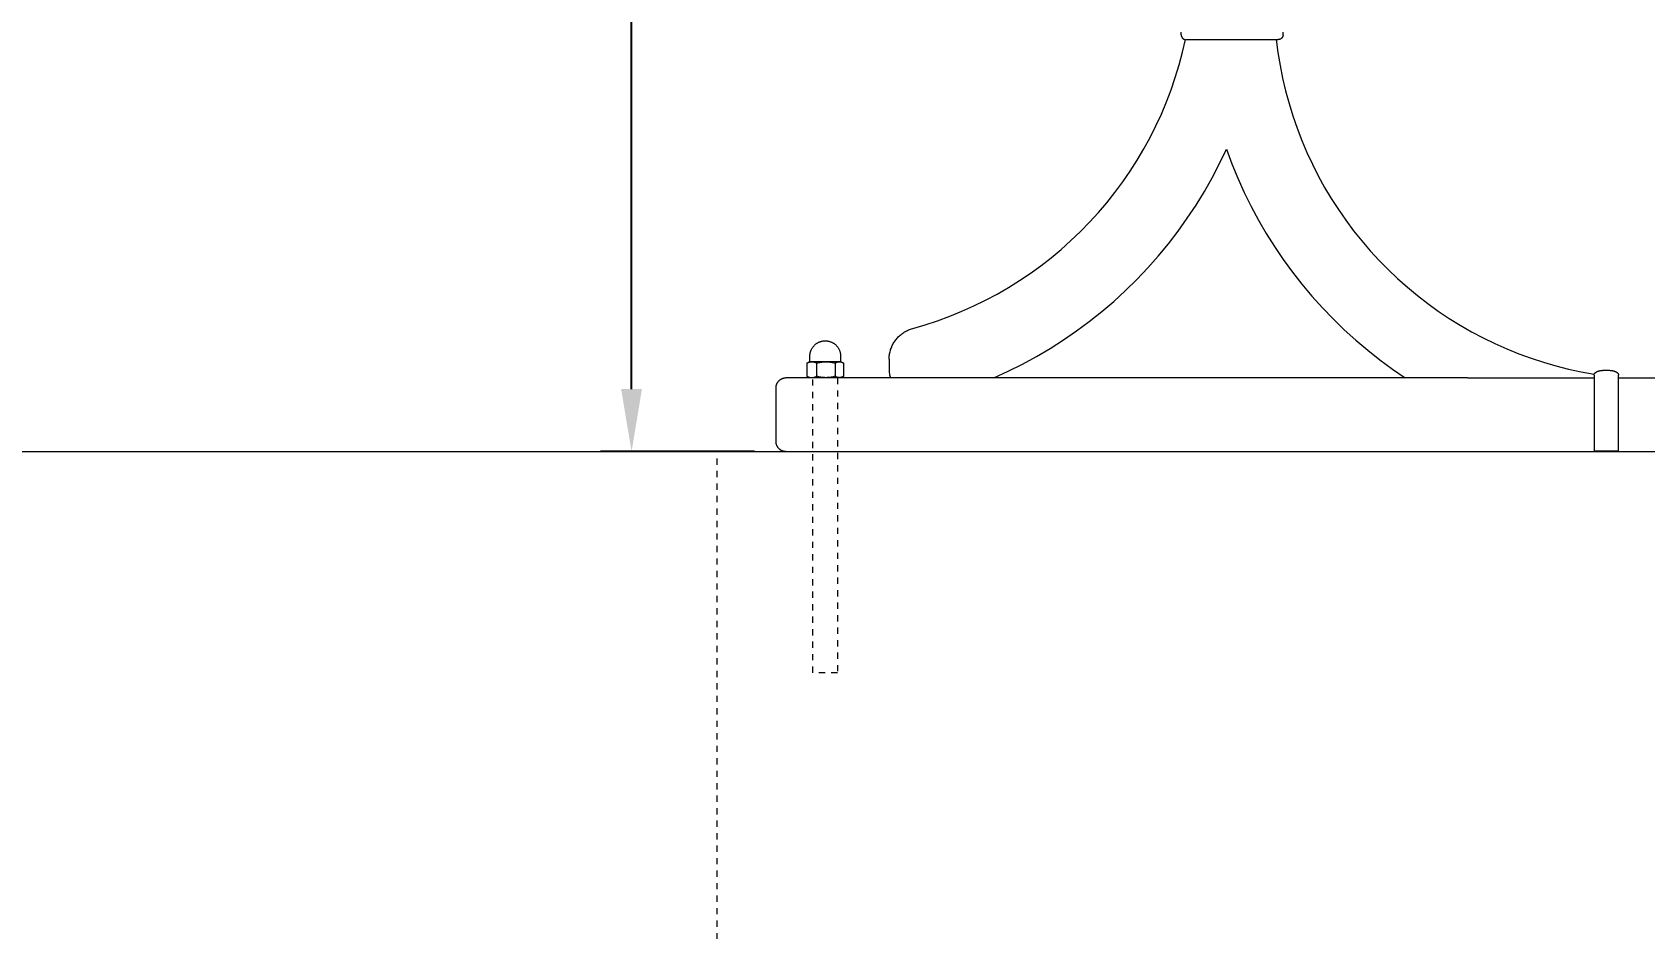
# Model space of a CAD drawing. Header units: inches. Extents: x -9 to 187, y -3 to 135.
# Drawn here: x 137.64 to 163.47, y 90.96 to 105.32 of the extents above; entities that cross this region are included whole.
import ezdxf

# ---------------------------------------------------------------- set-up
doc = ezdxf.new("R2010")
doc.units = ezdxf.units.IN
doc.linetypes.add('HIDDEN', pattern=[1.905, 1.27, -0.635])
for name, color, linetype, lineweight in [('ZANO_R', 7, 'Continuous', 0), ('ZANO_R_przerywana', 250, 'HIDDEN', 0), ('ZANO_W', 1, 'Continuous', 0)]:
    doc.layers.add(name, color=color, linetype=linetype, lineweight=lineweight)
doc.styles.get("Standard").update_dxf_attribs({"font": 'arial.ttf'})
doc.dimstyles.new('amerykanie', dxfattribs={"dimtxt": 50, "dimasz": 50, "dimexe": 0.5, "dimexo": 0.5, "dimgap": 1, "dimtad": 1, "dimdec": 0, "dimzin": 0, "dimlunit": 5, "dimtxsty": 'Standard', "dimcen": 0.09, "dimclrd": 1, "dimclre": 1, "dimclrt": 1, "dimazin": 0, "dimtfac": 1, "dimtdec": 0, "dimtmove": 0, "dimatfit": 3, "dimfxl": 1, "dimtzin": 0, "dimarcsym": 1})

# ---------------------------------------------------------------- blocks, each defined once
blk = doc.blocks.new('*D358')
at = {"layer": 'ZANO_W', "color": 1, "lineweight": -2}
for p, q in [((150.289, 130.499), (146.737, 130.499)), ((147.237, 99.606), (147.237, 129.499)), ((149.206, 98.606), (146.737, 98.606))]:
    blk.add_line(p, q, dxfattribs=at)
at = {"layer": 'ZANO_W', "color": 1}
for points in [[(147.403, 129.499), (147.07, 129.499), (147.237, 130.499)], [(147.07, 99.606), (147.403, 99.606), (147.237, 98.606)]]:
    blk.add_solid(points, dxfattribs=at)
at = {"layer": 'ZANO_W', "color": 1, "insert": (145.896, 114.552), "char_height": 1.625, "attachment_point": 5, "rotation": 90}
blk.add_mtext('31 7/8', dxfattribs=at)

msp = doc.modelspace()

# ---------------------------------------------------------------- linework, layer by layer
at = {"layer": 'ZANO_R'}
for p, q in [((156.03989, 105.28231), (156.03989, 105.32168)), ((156.03989, 105.28231), (156.03994, 105.2796)), ((156.03994, 105.2796), (156.04008, 105.27688)), ((156.04008, 105.27688), (156.04031, 105.27418)), ((156.04031, 105.27418), (156.04064, 105.27148)), ((156.04064, 105.27148), (156.04106, 105.2688)), ((156.04106, 105.2688), (156.04157, 105.26613)), ((156.04157, 105.26613), (156.04218, 105.26348)), ((156.04218, 105.26348), (156.04287, 105.26085)), ((156.04287, 105.26085), (156.04366, 105.25825)), ((156.04366, 105.25825), (156.04453, 105.25568)), ((156.04453, 105.25568), (156.04549, 105.25314)), ((156.04549, 105.25314), (156.04654, 105.25063)), ((156.04654, 105.25063), (156.04768, 105.24817)), ((156.04768, 105.24817), (156.0489, 105.24574)), ((156.0489, 105.24574), (156.0502, 105.24336)), ((156.0502, 105.24336), (156.05159, 105.24102)), ((156.05159, 105.24102), (156.05305, 105.23873)), ((156.05305, 105.23873), (156.0546, 105.23649)), ((156.0546, 105.23649), (156.05621, 105.23431)), ((156.05621, 105.23431), (156.05791, 105.23219)), ((156.05791, 105.23219), (156.05967, 105.23012)), ((156.05967, 105.23012), (156.06151, 105.22812)), ((156.06151, 105.22812), (156.06341, 105.22618)), ((156.06201, 105.00041), (156.10908, 105.20416)), ((156.06341, 105.22618), (156.06538, 105.22431)), ((156.06538, 105.22431), (156.06741, 105.22251)), ((156.06741, 105.22251), (156.06951, 105.22078)), ((156.06951, 105.22078), (156.07166, 105.21912)), ((156.07166, 105.21912), (156.07387, 105.21754)), ((156.07387, 105.21754), (156.07613, 105.21603)), ((156.07613, 105.21603), (156.07844, 105.2146)), ((156.07844, 105.2146), (156.0808, 105.21326)), ((156.0808, 105.21326), (156.08321, 105.21199)), ((156.08321, 105.21199), (156.08565, 105.21081)), ((156.08565, 105.21081), (156.08814, 105.20972)), ((156.08814, 105.20972), (156.09066, 105.20871)), ((156.09066, 105.20871), (156.09322, 105.20779)), ((156.09322, 105.20779), (156.0958, 105.20696)), ((156.0958, 105.20696), (156.09842, 105.20621)), ((156.09842, 105.20621), (156.10105, 105.20556)), ((156.10105, 105.20556), (156.10371, 105.205)), ((156.10371, 105.205), (156.10639, 105.20453)), ((156.10639, 105.20453), (156.10908, 105.20416)), ((156.11863, 105.20358), (157.59409, 105.20358)), ((157.565, 105.20358), (157.59172, 104.99644)), ((157.59678, 105.20362), (157.59409, 105.20358)), ((157.59946, 105.20376), (157.59678, 105.20362)), ((157.60214, 105.20399), (157.59946, 105.20376)), ((157.60481, 105.20431), (157.60214, 105.20399)), ((157.60747, 105.20472), (157.60481, 105.20431)), ((157.61011, 105.20522), (157.60747, 105.20472)), ((157.61273, 105.20582), (157.61011, 105.20522)), ((157.61533, 105.2065), (157.61273, 105.20582)), ((157.61791, 105.20727), (157.61533, 105.2065)), ((157.62046, 105.20812), (157.61791, 105.20727)), ((157.62297, 105.20907), (157.62046, 105.20812)), ((157.62546, 105.2101), (157.62297, 105.20907)), ((157.6279, 105.21121), (157.62546, 105.2101)), ((157.63031, 105.2124), (157.6279, 105.21121)), ((157.63268, 105.21368), (157.63031, 105.2124)), ((157.635, 105.21504), (157.63268, 105.21368)), ((157.63727, 105.21648), (157.635, 105.21504)), ((157.63949, 105.21799), (157.63727, 105.21648)), ((157.64166, 105.21958), (157.63949, 105.21799)), ((157.64378, 105.22124), (157.64166, 105.21958)), ((157.64583, 105.22297), (157.64378, 105.22124)), ((157.64783, 105.22477), (157.64583, 105.22297)), ((157.64976, 105.22664), (157.64783, 105.22477)), ((157.65163, 105.22857), (157.64976, 105.22664)), ((157.65343, 105.23057), (157.65163, 105.22857)), ((157.65516, 105.23262), (157.65343, 105.23057)), ((157.65683, 105.23474), (157.65516, 105.23262)), ((157.65841, 105.23691), (157.65683, 105.23474)), ((157.65993, 105.23913), (157.65841, 105.23691)), ((157.66136, 105.2414), (157.65993, 105.23913)), ((157.66272, 105.24372), (157.66136, 105.2414)), ((157.664, 105.24609), (157.66272, 105.24372)), ((157.66519, 105.2485), (157.664, 105.24609)), ((157.66631, 105.25094), (157.66519, 105.2485)), ((157.66733, 105.25343), (157.66631, 105.25094)), ((157.66828, 105.25595), (157.66733, 105.25343)), ((157.66914, 105.25849), (157.66828, 105.25595)), ((157.6699, 105.26107), (157.66914, 105.25849)), ((157.67059, 105.26367), (157.6699, 105.26107)), ((157.67118, 105.26629), (157.67059, 105.26367)), ((157.67168, 105.26893), (157.67118, 105.26629)), ((157.67209, 105.27159), (157.67168, 105.26893)), ((157.67241, 105.27426), (157.67209, 105.27159)), ((157.67264, 105.27694), (157.67241, 105.27426)), ((157.67278, 105.27962), (157.67264, 105.27694)), ((157.67282, 105.32168), (157.67278, 105.32437)), ((157.67282, 105.28231), (157.67278, 105.27962)), ((157.67282, 105.28231), (157.67282, 105.32168)), ((156.008, 104.79839), (156.06201, 105.00041)), ((157.59172, 104.99644), (157.62549, 104.79034)), ((155.94712, 104.59833), (156.008, 104.79839)), ((157.62549, 104.79034), (157.66628, 104.58551)), ((155.80503, 104.20504), (155.87944, 104.40047)), ((155.87944, 104.40047), (155.94712, 104.59833)), ((157.66628, 104.58551), (157.71404, 104.38219)), ((157.71404, 104.38219), (157.76871, 104.18062)), ((155.724, 104.01226), (155.80503, 104.20504)), ((157.76871, 104.18062), (157.83022, 103.98103)), ((155.63642, 103.82237), (155.724, 104.01226)), ((157.83022, 103.98103), (157.89851, 103.78366)), ((155.44206, 103.45211), (155.5424, 103.63558)), ((155.5424, 103.63558), (155.63642, 103.82237)), ((157.89851, 103.78366), (157.9735, 103.58873)), ((157.9735, 103.58873), (158.0551, 103.39648)), ((155.3355, 103.27218), (155.44206, 103.45211)), ((156.65498, 103.2172), (156.76465, 103.44664)), ((156.76465, 103.44664), (156.85172, 103.2134)), ((158.0551, 103.39648), (158.14321, 103.20712)), ((155.10426, 102.92376), (155.22286, 103.09599)), ((155.22286, 103.09599), (155.3355, 103.27218)), ((156.53738, 102.99172), (156.65498, 103.2172)), ((156.85172, 103.2134), (156.94671, 102.98327)), ((158.14321, 103.20712), (158.23773, 103.02088)), ((154.97985, 102.75568), (155.10426, 102.92376)), ((156.41201, 102.77047), (156.53738, 102.99172)), ((156.94671, 102.98327), (157.04948, 102.7565)), ((158.23773, 103.02088), (158.33856, 102.83798)), ((158.33856, 102.83798), (158.44557, 102.65862)), ((154.71416, 102.43276), (154.84976, 102.59195)), ((154.84976, 102.59195), (154.97985, 102.75568)), ((156.13852, 102.34174), (156.279, 102.55372)), ((156.279, 102.55372), (156.41201, 102.77047)), ((157.04948, 102.7565), (157.15992, 102.53338)), ((158.44557, 102.65862), (158.55863, 102.48302)), ((154.57319, 102.2783), (154.71416, 102.43276)), ((155.99074, 102.13478), (156.13852, 102.34174)), ((157.15992, 102.53338), (157.27792, 102.31415)), ((157.27792, 102.31415), (157.40331, 102.09907)), ((158.55863, 102.48302), (158.67763, 102.31138)), ((158.67763, 102.31138), (158.80241, 102.1439)), ((154.27585, 101.98427), (154.42703, 102.12875)), ((154.42703, 102.12875), (154.57319, 102.2783)), ((155.83585, 101.93309), (155.99074, 102.13478)), ((157.40331, 102.09907), (157.53598, 101.88839)), ((158.80241, 102.1439), (158.93284, 101.98078)), ((153.95911, 101.71124), (154.11981, 101.84505)), ((154.11981, 101.84505), (154.27585, 101.98427)), ((155.67402, 101.73692), (155.83585, 101.93309)), ((157.53598, 101.88839), (157.67574, 101.68237)), ((158.93284, 101.98078), (159.06875, 101.82221)), ((159.06875, 101.82221), (159.21, 101.66837)), ((153.62446, 101.46049), (153.79393, 101.583)), ((153.79393, 101.583), (153.95911, 101.71124)), ((155.33036, 101.36208), (155.50546, 101.54651)), ((155.50546, 101.54651), (155.67402, 101.73692)), ((157.67574, 101.68237), (157.82246, 101.48122)), ((159.21, 101.66837), (159.35642, 101.51943)), ((159.35642, 101.51943), (159.50784, 101.37558)), ((153.27347, 101.23317), (153.45091, 101.34383)), ((153.45091, 101.34383), (153.62446, 101.46049)), ((155.14895, 101.18387), (155.33036, 101.36208)), ((157.82246, 101.48122), (157.97594, 101.2852)), ((157.97594, 101.2852), (158.13602, 101.09452)), ((159.50784, 101.37558), (159.66408, 101.23699)), ((152.71994, 100.93845), (152.90777, 101.03036)), ((152.90777, 101.03036), (153.09235, 101.12864)), ((153.09235, 101.12864), (153.27347, 101.23317)), ((154.76807, 100.84693), (154.96144, 101.01208)), ((154.96144, 101.01208), (155.14895, 101.18387)), ((158.13602, 101.09452), (158.30252, 100.90942)), ((159.66408, 101.23699), (159.82495, 101.1038)), ((159.82495, 101.1038), (159.99028, 100.97619)), ((152.13914, 100.70194), (152.3354, 100.77414)), ((152.3354, 100.77414), (152.52907, 100.85301)), ((152.52907, 100.85301), (152.71994, 100.93845)), ((154.56905, 100.68861), (154.76807, 100.84693)), ((158.30252, 100.90942), (158.47522, 100.7301)), ((159.99028, 100.97619), (160.15987, 100.85429)), ((160.15987, 100.85429), (160.33352, 100.73825)), ((151.54008, 100.4713), (151.55356, 100.48255)), ((151.55356, 100.48255), (151.56741, 100.49334)), ((151.56741, 100.49334), (151.58163, 100.50365)), ((151.58163, 100.50365), (151.59619, 100.51346)), ((151.59619, 100.51346), (151.61107, 100.52277)), ((151.61107, 100.52277), (151.62627, 100.53156)), ((151.62627, 100.53156), (151.64176, 100.53982)), ((151.64176, 100.53982), (151.65753, 100.54755)), ((151.65753, 100.54755), (151.67355, 100.55473)), ((151.67355, 100.55473), (151.68981, 100.56136)), ((151.68981, 100.56136), (151.70628, 100.56743)), ((151.70628, 100.56743), (151.72296, 100.57293)), ((151.72296, 100.57293), (151.73981, 100.57785)), ((151.73981, 100.57785), (151.94054, 100.63648)), ((151.94054, 100.63648), (152.13914, 100.70194)), ((154.15509, 100.39325), (154.36464, 100.53733)), ((154.36464, 100.53733), (154.56905, 100.68861)), ((158.47522, 100.7301), (158.65395, 100.55677)), ((158.65395, 100.55677), (158.83847, 100.38964)), ((160.33352, 100.73825), (160.51103, 100.6282)), ((160.51103, 100.6282), (160.69219, 100.52428)), ((160.69219, 100.52428), (160.87679, 100.4266)), ((150.1077, 100.21655), (150.11064, 100.22442)), ((150.11064, 100.22442), (150.11386, 100.23218)), ((150.11386, 100.23218), (150.11734, 100.23983)), ((150.11734, 100.23983), (150.12108, 100.24735)), ((150.12108, 100.24735), (150.12507, 100.25475)), ((150.12507, 100.25475), (150.12931, 100.262)), ((150.12931, 100.262), (150.1338, 100.2691)), ((150.1338, 100.2691), (150.13852, 100.27605)), ((150.13852, 100.27605), (150.14349, 100.28283)), ((150.14349, 100.28283), (150.14868, 100.28943)), ((150.14868, 100.28943), (150.15409, 100.29586)), ((150.15409, 100.29586), (150.15972, 100.3021)), ((150.15972, 100.3021), (150.16556, 100.30814)), ((150.16556, 100.30814), (150.1716, 100.31398)), ((150.1716, 100.31398), (150.17783, 100.31961)), ((150.17783, 100.31961), (150.18426, 100.32502)), ((150.18426, 100.32502), (150.19087, 100.33021)), ((150.19087, 100.33021), (150.19765, 100.33517)), ((150.19765, 100.33517), (150.20459, 100.3399)), ((150.20459, 100.3399), (150.2117, 100.34438)), ((150.2117, 100.34438), (150.21895, 100.34863)), ((150.21895, 100.34863), (150.22634, 100.35262)), ((150.22634, 100.35262), (150.23386, 100.35636)), ((150.23386, 100.35636), (150.24151, 100.35983)), ((150.24151, 100.35983), (150.24927, 100.36305)), ((150.24927, 100.36305), (150.25714, 100.366)), ((150.25714, 100.366), (150.26511, 100.36868)), ((150.26511, 100.36868), (150.27316, 100.37108)), ((150.27316, 100.37108), (150.28128, 100.37321)), ((150.28128, 100.37321), (150.28948, 100.37506)), ((150.28948, 100.37506), (150.29773, 100.37663)), ((150.29773, 100.37663), (150.30603, 100.37791)), ((150.30603, 100.37791), (150.31438, 100.37891)), ((150.31438, 100.37891), (150.32275, 100.37963)), ((150.32275, 100.37963), (150.33114, 100.38006)), ((150.33114, 100.38006), (150.33954, 100.3802)), ((150.33954, 100.3802), (150.34794, 100.38006)), ((150.34794, 100.38006), (150.35633, 100.37963)), ((150.35633, 100.37963), (150.3647, 100.37891)), ((150.3647, 100.37891), (150.37304, 100.37791)), ((150.37304, 100.37791), (150.38134, 100.37663)), ((150.38134, 100.37663), (150.3896, 100.37506)), ((150.3896, 100.37506), (150.39779, 100.37321)), ((150.39779, 100.37321), (150.40592, 100.37108)), ((150.40592, 100.37108), (150.41397, 100.36868)), ((150.41397, 100.36868), (150.42193, 100.366)), ((150.42193, 100.366), (150.4298, 100.36305)), ((150.4298, 100.36305), (150.43756, 100.35983)), ((150.43756, 100.35983), (150.44521, 100.35636)), ((150.44521, 100.35636), (150.45274, 100.35262)), ((150.45274, 100.35262), (150.46013, 100.34863)), ((150.46013, 100.34863), (150.46738, 100.34438)), ((150.46738, 100.34438), (150.47448, 100.3399)), ((150.47448, 100.3399), (150.48143, 100.33517)), ((150.48143, 100.33517), (150.48821, 100.33021)), ((150.48821, 100.33021), (150.49482, 100.32502)), ((150.49482, 100.32502), (150.50124, 100.31961)), ((150.50124, 100.31961), (150.50748, 100.31398)), ((150.50748, 100.31398), (150.51352, 100.30814)), ((150.51352, 100.30814), (150.51936, 100.3021)), ((150.51936, 100.3021), (150.52499, 100.29586)), ((150.52499, 100.29586), (150.5304, 100.28943)), ((150.5304, 100.28943), (150.53559, 100.28283)), ((150.53559, 100.28283), (150.54055, 100.27605)), ((150.54055, 100.27605), (150.54528, 100.2691)), ((150.54528, 100.2691), (150.54977, 100.262)), ((150.54977, 100.262), (150.55401, 100.25475)), ((150.55401, 100.25475), (150.558, 100.24735)), ((150.558, 100.24735), (150.56174, 100.23983)), ((150.56174, 100.23983), (150.56522, 100.23218)), ((150.56522, 100.23218), (150.56843, 100.22442)), ((150.56843, 100.22442), (150.57138, 100.21655)), ((151.37779, 100.20595), (151.38226, 100.22293)), ((151.38226, 100.22293), (151.3873, 100.23974)), ((151.3873, 100.23974), (151.39292, 100.25637)), ((151.39292, 100.25637), (151.39911, 100.27281)), ((151.39911, 100.27281), (151.40586, 100.28901)), ((151.40586, 100.28901), (151.41316, 100.30498)), ((151.41316, 100.30498), (151.42101, 100.32069)), ((151.42101, 100.32069), (151.42939, 100.33612)), ((151.42939, 100.33612), (151.43829, 100.35125)), ((151.43829, 100.35125), (151.4477, 100.36607)), ((151.4477, 100.36607), (151.45762, 100.38056)), ((151.45762, 100.38056), (151.46803, 100.39469)), ((151.46803, 100.39469), (151.47892, 100.40847)), ((151.47892, 100.40847), (151.49028, 100.42186)), ((151.49028, 100.42186), (151.50209, 100.43485)), ((151.50209, 100.43485), (151.51433, 100.44743)), ((151.51433, 100.44743), (151.527, 100.45959)), ((151.527, 100.45959), (151.54008, 100.4713)), ((153.72157, 100.12743), (153.94064, 100.25656)), ((153.94064, 100.25656), (154.15509, 100.39325)), ((158.83847, 100.38964), (159.0286, 100.2289)), ((159.0286, 100.2289), (159.22409, 100.07474)), ((160.87679, 100.4266), (161.06462, 100.33528)), ((161.06462, 100.33528), (161.25546, 100.25042)), ((161.25546, 100.25042), (161.44908, 100.17212)), ((150.05049, 100.02644), (150.0443, 100.02272)), ((150.0443, 100.02272), (150.04911, 100.02545)), ((150.0443, 100.02272), (150.0443, 99.81254)), ((150.04911, 100.02545), (150.05401, 100.02802)), ((150.05049, 100.02644), (150.08365, 100.04558)), ((150.05401, 100.02802), (150.05899, 100.03042)), ((150.05899, 100.03042), (150.06405, 100.03266)), ((150.06405, 100.03266), (150.06919, 100.03472)), ((150.06919, 100.03472), (150.07439, 100.03662)), ((150.07439, 100.03662), (150.07965, 100.03833)), ((150.07965, 100.03833), (150.08496, 100.03987)), ((150.12094, 100.04558), (150.08365, 100.04558)), ((150.08496, 100.03987), (150.09032, 100.04123)), ((150.08911, 100.04562), (150.08927, 100.04563)), ((150.08927, 100.04563), (150.08943, 100.04565)), ((150.08943, 100.04565), (150.08958, 100.04568)), ((150.08958, 100.04568), (150.08974, 100.0457)), ((150.08974, 100.0457), (150.0899, 100.04574)), ((150.0899, 100.04574), (150.09006, 100.04578)), ((150.09006, 100.04578), (150.09021, 100.04582)), ((150.09021, 100.04582), (150.09036, 100.04587)), ((150.09032, 100.04123), (150.09573, 100.04241)), ((150.09036, 100.04587), (150.09051, 100.04593)), ((150.09051, 100.04593), (150.09066, 100.04599)), ((150.09066, 100.04599), (150.09081, 100.04606)), ((150.09081, 100.04606), (150.09095, 100.04613)), ((150.09095, 100.04613), (150.09109, 100.0462)), ((150.09109, 100.0462), (150.09123, 100.04628)), ((150.09123, 100.04628), (150.09137, 100.04637)), ((150.09137, 100.04637), (150.0915, 100.04646)), ((150.0915, 100.04646), (150.09163, 100.04655)), ((150.09163, 100.04655), (150.09176, 100.04665)), ((150.09176, 100.04665), (150.09188, 100.04676)), ((150.09188, 100.04676), (150.092, 100.04686)), ((150.092, 100.04686), (150.09212, 100.04698)), ((150.09212, 100.04698), (150.09223, 100.04709)), ((150.09223, 100.04709), (150.09234, 100.04721)), ((150.09234, 100.04721), (150.09244, 100.04733)), ((150.09244, 100.04733), (150.09254, 100.04746)), ((150.09254, 100.04746), (150.09263, 100.04759)), ((150.09263, 100.04759), (150.09273, 100.04772)), ((150.09273, 100.04772), (150.09281, 100.04786)), ((150.09281, 100.04786), (150.09289, 100.048)), ((150.09289, 100.048), (150.09297, 100.04814)), ((150.09297, 100.04814), (150.09304, 100.04828)), ((150.09304, 100.04828), (150.09311, 100.04843)), ((150.09311, 100.04843), (150.09317, 100.04858)), ((150.09317, 100.04858), (150.09322, 100.04873)), ((150.09322, 100.04873), (150.09327, 100.04888)), ((150.09327, 100.04888), (150.09332, 100.04903)), ((150.09332, 100.04903), (150.09336, 100.04919)), ((150.09336, 100.04919), (150.0934, 100.04935)), ((150.0934, 100.04935), (150.09342, 100.0495)), ((150.09342, 100.0495), (150.09345, 100.04966)), ((150.09345, 100.04966), (150.09347, 100.04982)), ((150.09347, 100.04982), (150.09348, 100.04998)), ((150.09348, 100.04998), (150.09349, 100.05014)), ((150.09349, 100.13416), (150.09363, 100.14256)), ((150.09349, 100.0503), (150.09349, 100.13416)), ((150.09349, 100.05014), (150.09349, 100.0503)), ((150.09363, 100.14256), (150.09406, 100.15095)), ((150.09406, 100.15095), (150.09478, 100.15932)), ((150.09478, 100.15932), (150.09578, 100.16766)), ((150.09573, 100.04241), (150.10117, 100.04341)), ((150.09578, 100.16766), (150.09707, 100.17596)), ((150.09707, 100.17596), (150.09864, 100.18422)), ((150.09864, 100.18422), (150.10049, 100.19241)), ((150.10049, 100.19241), (150.10261, 100.20054)), ((150.10117, 100.04341), (150.10664, 100.04423)), ((150.10261, 100.20054), (150.10502, 100.20859)), ((150.10502, 100.20859), (150.1077, 100.21655)), ((150.10664, 100.04423), (150.11214, 100.04486)), ((150.11214, 100.04486), (150.11765, 100.04531)), ((150.11765, 100.04531), (150.12318, 100.04558)), ((150.12322, 100.04558), (150.12874, 100.04531)), ((150.34544, 100.04558), (150.12538, 100.04558)), ((150.12874, 100.04531), (150.13426, 100.04486)), ((150.13426, 100.04486), (150.13976, 100.04423)), ((150.13976, 100.04423), (150.14523, 100.04341)), ((150.14523, 100.04341), (150.15068, 100.04241)), ((150.15068, 100.04241), (150.15609, 100.04123)), ((150.15609, 100.04123), (150.16145, 100.03987)), ((150.16145, 100.03987), (150.16677, 100.03833)), ((150.16677, 100.03833), (150.17203, 100.03662)), ((150.17203, 100.03662), (150.17723, 100.03472)), ((150.17723, 100.03472), (150.18237, 100.03266)), ((150.18237, 100.03266), (150.18743, 100.03042)), ((150.18743, 100.03042), (150.19242, 100.02802)), ((150.19242, 100.02802), (150.19732, 100.02545)), ((150.19732, 100.02545), (150.20213, 100.02272)), ((150.20213, 100.02272), (150.21814, 100.02733)), ((150.20213, 99.81254), (150.20213, 100.02272)), ((150.21814, 100.02733), (150.23428, 100.03142)), ((150.23428, 100.03142), (150.25054, 100.03501)), ((150.25054, 100.03501), (150.26691, 100.03808)), ((150.26691, 100.03808), (150.28337, 100.04062)), ((150.28337, 100.04062), (150.2999, 100.04265)), ((150.2999, 100.04265), (150.31648, 100.04415)), ((150.31648, 100.04415), (150.33311, 100.04513)), ((150.33311, 100.04513), (150.34975, 100.04558)), ((150.34975, 100.04558), (150.3664, 100.04513)), ((150.56596, 100.04558), (150.35376, 100.04558)), ((150.3664, 100.04513), (150.38303, 100.04415)), ((150.38303, 100.04415), (150.39961, 100.04265)), ((150.39961, 100.04265), (150.41614, 100.04062)), ((150.41614, 100.04062), (150.4326, 100.03808)), ((150.4326, 100.03808), (150.44897, 100.03501)), ((150.44897, 100.03501), (150.46523, 100.03142)), ((150.46523, 100.03142), (150.48137, 100.02733)), ((150.48137, 100.02733), (150.49738, 100.02272)), ((150.49738, 100.02272), (150.50097, 100.02511)), ((150.49738, 100.02272), (150.49738, 99.81254)), ((150.50097, 100.02511), (150.50464, 100.02737)), ((150.50464, 100.02737), (150.50839, 100.02952)), ((150.50839, 100.02952), (150.51221, 100.03153)), ((150.51221, 100.03153), (150.51608, 100.03342)), ((150.51608, 100.03342), (150.52002, 100.03519)), ((150.52002, 100.03519), (150.52402, 100.03682)), ((150.52402, 100.03682), (150.52807, 100.03831)), ((150.52807, 100.03831), (150.53216, 100.03967)), ((150.53216, 100.03967), (150.5363, 100.0409)), ((150.5363, 100.0409), (150.54048, 100.04199)), ((150.54048, 100.04199), (150.54469, 100.04294)), ((150.54469, 100.04294), (150.54892, 100.04375)), ((150.54892, 100.04375), (150.55319, 100.04442)), ((150.55319, 100.04442), (150.55747, 100.04495)), ((150.55747, 100.04495), (150.56177, 100.04533)), ((150.56177, 100.04533), (150.56608, 100.04558)), ((150.56608, 100.04558), (150.57039, 100.04533)), ((150.58842, 100.04558), (150.56791, 100.04558)), ((150.57039, 100.04533), (150.57468, 100.04495)), ((150.57138, 100.21655), (150.57406, 100.20859)), ((150.57406, 100.20859), (150.57646, 100.20054)), ((150.57468, 100.04495), (150.57897, 100.04442)), ((150.57646, 100.20054), (150.57859, 100.19241)), ((150.57859, 100.19241), (150.58044, 100.18422)), ((150.57897, 100.04442), (150.58323, 100.04375)), ((150.58044, 100.18422), (150.58201, 100.17596)), ((150.58201, 100.17596), (150.58329, 100.16766)), ((150.58323, 100.04375), (150.58747, 100.04294)), ((150.58329, 100.16766), (150.5843, 100.15932)), ((150.5843, 100.15932), (150.58501, 100.15095)), ((150.58501, 100.15095), (150.58544, 100.14256)), ((150.58544, 100.14256), (150.58559, 100.13416)), ((150.58559, 100.13416), (150.58559, 100.0503)), ((150.58559, 100.0503), (150.58559, 100.05014)), ((150.58559, 100.05014), (150.5856, 100.04998)), ((150.5856, 100.04998), (150.58561, 100.04982)), ((150.58561, 100.04982), (150.58563, 100.04966)), ((150.58563, 100.04966), (150.58565, 100.0495)), ((150.58565, 100.0495), (150.58568, 100.04935)), ((150.58568, 100.04935), (150.58572, 100.04919)), ((150.58572, 100.04919), (150.58576, 100.04903)), ((150.58576, 100.04903), (150.5858, 100.04888)), ((150.5858, 100.04888), (150.58585, 100.04873)), ((150.58585, 100.04873), (150.58591, 100.04858)), ((150.58591, 100.04858), (150.58597, 100.04843)), ((150.58597, 100.04843), (150.58604, 100.04828)), ((150.58604, 100.04828), (150.58611, 100.04814)), ((150.58611, 100.04814), (150.58618, 100.048)), ((150.58618, 100.048), (150.58627, 100.04786)), ((150.58627, 100.04786), (150.58635, 100.04772)), ((150.58635, 100.04772), (150.58644, 100.04759)), ((150.58644, 100.04759), (150.58654, 100.04746)), ((150.58654, 100.04746), (150.58664, 100.04733)), ((150.58664, 100.04733), (150.58674, 100.04721)), ((150.58674, 100.04721), (150.58685, 100.04709)), ((150.58685, 100.04709), (150.58696, 100.04698)), ((150.58696, 100.04698), (150.58708, 100.04686)), ((150.58708, 100.04686), (150.58719, 100.04676)), ((150.58719, 100.04676), (150.58732, 100.04665)), ((150.58732, 100.04665), (150.58744, 100.04655)), ((150.58744, 100.04655), (150.58757, 100.04646)), ((150.58747, 100.04294), (150.59168, 100.04199)), ((150.58757, 100.04646), (150.58771, 100.04637)), ((150.58771, 100.04637), (150.58784, 100.04628)), ((150.58784, 100.04628), (150.58798, 100.0462)), ((150.58798, 100.0462), (150.58812, 100.04613)), ((150.58812, 100.04613), (150.58827, 100.04606)), ((150.58827, 100.04606), (150.58842, 100.04599)), ((150.58842, 100.04599), (150.58856, 100.04593)), ((150.59375, 100.04558), (150.58842, 100.04558)), ((150.58856, 100.04593), (150.58871, 100.04587)), ((150.58871, 100.04587), (150.58887, 100.04582)), ((150.58887, 100.04582), (150.58902, 100.04578)), ((150.58902, 100.04578), (150.58918, 100.04574)), ((150.58918, 100.04574), (150.58933, 100.0457)), ((150.58933, 100.0457), (150.58949, 100.04568)), ((150.58949, 100.04568), (150.58965, 100.04565)), ((150.58965, 100.04565), (150.58981, 100.04563)), ((150.58981, 100.04563), (150.58997, 100.04562)), ((150.59168, 100.04199), (150.59585, 100.0409)), ((150.59505, 100.04558), (150.59375, 100.04558)), ((150.59536, 100.04558), (150.59505, 100.04558)), ((150.59542, 100.04558), (150.59536, 100.04558)), ((150.59542, 100.04558), (150.59543, 100.04558)), ((150.59543, 100.04558), (150.59542, 100.04558)), ((150.59543, 100.04558), (150.59543, 100.04558)), ((150.59543, 100.04558), (150.59543, 100.04558)), ((150.59543, 100.04558), (150.62636, 100.02772)), ((150.59585, 100.0409), (150.59999, 100.03967)), ((150.59999, 100.03967), (150.60409, 100.03831)), ((150.60409, 100.03831), (150.60813, 100.03681)), ((150.60813, 100.03681), (150.61213, 100.03518)), ((150.61213, 100.03518), (150.61607, 100.03342)), ((150.61607, 100.03342), (150.61995, 100.03153)), ((150.61995, 100.03153), (150.62376, 100.02952)), ((150.62376, 100.02952), (150.62751, 100.02737)), ((150.62751, 100.02737), (150.63118, 100.02511)), ((150.63118, 100.02511), (150.63478, 100.02272)), ((150.63478, 99.81254), (150.63478, 100.02272)), ((151.3631, 100.08422), (151.3634, 100.10177)), ((151.3631, 100.08422), (151.3631, 99.9211)), ((151.3634, 100.10177), (151.3643, 100.11931)), ((151.3643, 100.11931), (151.36581, 100.1368)), ((151.36581, 100.1368), (151.36791, 100.15423)), ((151.36791, 100.15423), (151.37061, 100.17158)), ((151.37061, 100.17158), (151.3739, 100.18882)), ((151.3739, 100.18882), (151.37779, 100.20595)), ((153.27059, 99.89243), (153.49813, 100.006)), ((153.49813, 100.006), (153.72157, 100.12743)), ((159.22409, 100.07474), (159.42472, 99.92733)), ((161.44908, 100.17212), (161.64526, 100.10048)), ((161.64526, 100.10048), (161.84377, 100.03558)), ((161.84377, 100.03558), (162.04438, 99.97749)), ((162.04438, 99.97749), (162.24686, 99.92628)), ((149.57092, 99.70388), (149.5736, 99.70866)), ((149.5736, 99.70866), (149.57643, 99.71334)), ((149.57643, 99.71334), (149.57943, 99.71793)), ((149.57943, 99.71793), (149.58259, 99.7224)), ((149.58259, 99.7224), (149.5859, 99.72676)), ((149.5859, 99.72676), (149.58936, 99.731)), ((149.58936, 99.731), (149.59297, 99.73512)), ((149.59297, 99.73512), (149.59671, 99.73912)), ((149.59671, 99.73912), (149.6006, 99.74298)), ((149.6006, 99.74298), (149.60461, 99.7467)), ((149.60461, 99.7467), (149.60875, 99.75028)), ((149.60875, 99.75028), (149.61302, 99.75372)), ((149.61302, 99.75372), (149.6174, 99.757)), ((149.6174, 99.757), (149.62189, 99.76013)), ((149.62189, 99.76013), (149.62649, 99.7631)), ((149.62649, 99.7631), (149.63119, 99.76591)), ((149.63119, 99.76591), (149.63598, 99.76856)), ((149.63598, 99.76856), (149.64087, 99.77104)), ((149.64087, 99.77104), (149.64583, 99.77334)), ((149.64583, 99.77334), (149.65088, 99.77547)), ((149.65088, 99.77547), (149.65599, 99.77743)), ((149.65599, 99.77743), (149.66117, 99.77921)), ((149.66117, 99.77921), (149.66641, 99.7808)), ((149.66641, 99.7808), (149.6717, 99.78221)), ((149.6717, 99.78221), (149.67704, 99.78344)), ((149.67704, 99.78344), (149.68241, 99.78448)), ((149.68241, 99.78448), (149.68782, 99.78533)), ((149.68782, 99.78533), (149.69326, 99.786)), ((149.69326, 99.786), (149.69871, 99.78647)), ((149.69871, 99.78647), (149.70418, 99.78676)), ((149.70418, 99.78676), (149.70965, 99.78685)), ((150.93005, 99.78685), (149.70965, 99.78685)), ((150.0443, 99.81254), (150.04911, 99.80981)), ((150.0443, 99.81254), (150.05049, 99.80883)), ((150.04911, 99.80981), (150.05401, 99.80724)), ((150.08365, 99.78969), (150.05049, 99.80883)), ((150.05401, 99.80724), (150.059, 99.80484)), ((150.059, 99.80484), (150.06406, 99.8026)), ((150.08365, 99.78969), (150.06396, 99.78969)), ((150.06406, 99.8026), (150.0692, 99.80054)), ((150.0692, 99.80054), (150.0744, 99.79865)), ((150.0744, 99.79865), (150.07966, 99.79693)), ((150.07966, 99.79693), (150.08498, 99.79539)), ((150.12094, 99.78969), (150.08365, 99.78969)), ((150.08498, 99.79539), (150.09034, 99.79403)), ((150.09034, 99.79403), (150.09575, 99.79285)), ((150.09575, 99.79285), (150.1012, 99.79185)), ((150.1012, 99.79185), (150.10667, 99.79103)), ((150.10667, 99.79103), (150.11217, 99.7904)), ((150.11217, 99.7904), (150.11769, 99.78995)), ((150.11769, 99.78995), (150.12322, 99.78969)), ((150.12322, 99.78969), (150.12874, 99.78995)), ((150.34601, 99.78969), (150.12529, 99.78969)), ((150.12874, 99.78995), (150.13426, 99.7904)), ((150.13426, 99.7904), (150.13976, 99.79104)), ((150.13976, 99.79104), (150.14523, 99.79185)), ((150.14523, 99.79185), (150.15068, 99.79285)), ((150.15068, 99.79285), (150.15609, 99.79403)), ((150.15609, 99.79403), (150.16145, 99.7954)), ((150.16145, 99.7954), (150.16677, 99.79693)), ((150.16677, 99.79693), (150.17203, 99.79865)), ((150.17203, 99.79865), (150.17723, 99.80054)), ((150.17723, 99.80054), (150.18237, 99.80261)), ((150.18237, 99.80261), (150.18743, 99.80484)), ((150.18743, 99.80484), (150.19242, 99.80724)), ((150.19242, 99.80724), (150.19732, 99.80981)), ((150.19732, 99.80981), (150.20213, 99.81254)), ((150.21814, 99.80794), (150.20213, 99.81254)), ((150.23428, 99.80384), (150.21814, 99.80794)), ((150.25054, 99.80026), (150.23428, 99.80384)), ((150.26691, 99.79719), (150.25054, 99.80026)), ((150.28337, 99.79464), (150.26691, 99.79719)), ((150.2999, 99.79262), (150.28337, 99.79464)), ((150.31648, 99.79112), (150.2999, 99.79262)), ((150.33311, 99.79014), (150.31648, 99.79112)), ((150.34975, 99.78969), (150.33311, 99.79014)), ((150.3664, 99.79014), (150.34975, 99.78969)), ((150.56419, 99.78969), (150.3541, 99.78969)), ((150.38303, 99.79111), (150.3664, 99.79014)), ((150.39961, 99.79262), (150.38303, 99.79111)), ((150.41614, 99.79464), (150.39961, 99.79262)), ((150.4326, 99.79719), (150.41614, 99.79464)), ((150.44897, 99.80026), (150.4326, 99.79719)), ((150.46523, 99.80384), (150.44897, 99.80026)), ((150.48137, 99.80794), (150.46523, 99.80384)), ((150.49738, 99.81254), (150.48137, 99.80794)), ((150.50097, 99.81016), (150.49738, 99.81254)), ((150.50464, 99.80789), (150.50097, 99.81016)), ((150.50839, 99.80575), (150.50464, 99.80789)), ((150.51221, 99.80373), (150.50839, 99.80575)), ((150.51609, 99.80184), (150.51221, 99.80373)), ((150.52002, 99.80008), (150.51609, 99.80184)), ((150.52402, 99.79845), (150.52002, 99.80008)), ((150.52807, 99.79696), (150.52402, 99.79845)), ((150.53216, 99.79559), (150.52807, 99.79696)), ((150.5363, 99.79437), (150.53216, 99.79559)), ((150.54048, 99.79328), (150.5363, 99.79437)), ((150.54469, 99.79233), (150.54048, 99.79328)), ((150.54892, 99.79152), (150.54469, 99.79233)), ((150.55319, 99.79085), (150.54892, 99.79152)), ((150.55747, 99.79032), (150.55319, 99.79085)), ((150.56177, 99.78993), (150.55747, 99.79032)), ((150.56608, 99.78969), (150.56177, 99.78993)), ((150.57039, 99.78993), (150.56608, 99.78969)), ((150.59542, 99.78969), (150.56784, 99.78969)), ((150.57468, 99.79032), (150.57039, 99.78993)), ((150.57897, 99.79085), (150.57468, 99.79032)), ((150.58323, 99.79152), (150.57897, 99.79085)), ((150.58747, 99.79233), (150.58323, 99.79152)), ((150.59168, 99.79328), (150.58747, 99.79233)), ((150.59585, 99.79437), (150.59168, 99.79328)), ((150.61511, 99.78969), (150.59542, 99.78969)), ((150.62634, 99.80754), (150.59543, 99.78969)), ((150.59999, 99.79559), (150.59585, 99.79437)), ((150.60409, 99.79695), (150.59999, 99.79559)), ((150.60813, 99.79845), (150.60409, 99.79695)), ((150.61213, 99.80008), (150.60813, 99.79845)), ((150.61607, 99.80184), (150.61213, 99.80008)), ((150.61995, 99.80373), (150.61607, 99.80184)), ((150.62376, 99.80575), (150.61995, 99.80373)), ((150.62751, 99.80789), (150.62376, 99.80575)), ((150.63118, 99.81016), (150.62751, 99.80789)), ((150.63478, 99.81254), (150.63118, 99.81016)), ((160.62521, 99.78685), (150.93005, 99.78685)), ((151.3631, 99.9211), (151.36338, 99.90412)), ((151.36338, 99.90412), (151.36423, 99.88717)), ((151.36423, 99.88717), (151.36563, 99.87025)), ((151.36563, 99.87025), (151.3676, 99.85338)), ((151.3676, 99.85338), (151.37012, 99.83659)), ((151.37012, 99.83659), (151.37321, 99.8199)), ((151.37321, 99.8199), (151.37684, 99.80331)), ((151.37684, 99.80331), (151.38102, 99.78685)), ((153.03924, 99.78685), (153.27059, 99.89243)), ((159.42472, 99.92733), (159.63027, 99.78685)), ((160.62521, 99.78685), (162.65402, 99.78685)), ((162.24686, 99.92628), (162.45097, 99.88201)), ((162.45097, 99.88201), (162.65647, 99.84473)), ((162.65402, 99.83132), (162.65403, 99.83216)), ((162.65402, 99.83132), (162.65402, 99.8275)), ((162.65402, 99.8275), (162.65402, 99.8174)), ((162.65402, 99.8174), (162.65402, 99.80077)), ((162.65402, 99.80077), (162.65402, 99.7779)), ((162.65402, 99.7779), (162.65402, 99.74968)), ((162.65402, 99.74968), (162.65402, 99.71745)), ((162.65402, 99.71745), (162.65402, 99.6828)), ((162.65403, 99.83216), (162.65406, 99.83301)), ((162.65406, 99.83301), (162.65411, 99.83387)), ((162.65411, 99.83387), (162.65418, 99.83472)), ((162.65418, 99.83472), (162.65427, 99.83558)), ((162.65427, 99.83558), (162.65438, 99.83645)), ((162.65438, 99.83645), (162.65451, 99.83731)), ((162.65451, 99.83731), (162.65466, 99.83818)), ((162.65466, 99.83818), (162.65483, 99.83905)), ((162.65483, 99.83905), (162.65502, 99.83993)), ((162.65502, 99.83993), (162.65524, 99.8408)), ((162.65524, 99.8408), (162.65548, 99.84168)), ((162.65548, 99.84168), (162.65574, 99.84256)), ((162.65574, 99.84256), (162.65602, 99.84345)), ((162.65602, 99.84345), (162.65632, 99.84433)), ((162.65632, 99.84433), (162.65665, 99.84522)), ((162.65665, 99.84522), (162.657, 99.8461)), ((162.657, 99.8461), (162.65737, 99.84699)), ((162.65737, 99.84699), (162.65777, 99.84788)), ((162.65777, 99.84788), (162.65819, 99.84877)), ((162.65819, 99.84877), (162.65863, 99.84966)), ((162.65863, 99.84966), (162.6591, 99.85055)), ((162.6591, 99.85055), (162.65959, 99.85144)), ((162.65959, 99.85144), (162.6601, 99.85233)), ((162.6601, 99.85233), (162.66064, 99.85323)), ((162.66064, 99.85323), (162.6612, 99.85412)), ((162.6612, 99.85412), (162.66178, 99.855)), ((162.66178, 99.855), (162.66239, 99.85589)), ((162.66239, 99.85589), (162.66303, 99.85678)), ((162.66303, 99.85678), (162.66369, 99.85767)), ((162.66369, 99.85767), (162.66437, 99.85855)), ((162.66437, 99.85855), (162.66508, 99.85943)), ((162.66508, 99.85943), (162.66581, 99.86031)), ((162.66581, 99.86031), (162.66656, 99.86119)), ((162.66656, 99.86119), (162.66815, 99.86294)), ((162.66815, 99.86294), (162.66983, 99.86468)), ((162.66983, 99.86468), (162.67161, 99.8664)), ((162.67161, 99.8664), (162.67349, 99.86811)), ((162.67349, 99.86811), (162.67546, 99.8698)), ((162.67546, 99.8698), (162.67753, 99.87147)), ((162.67753, 99.87147), (162.67969, 99.87312)), ((162.67969, 99.87312), (162.68194, 99.87474)), ((162.68194, 99.87474), (162.68429, 99.87634)), ((162.68429, 99.87634), (162.68672, 99.87792)), ((162.68672, 99.87792), (162.68924, 99.87946)), ((162.68924, 99.87946), (162.69184, 99.88098)), ((162.69184, 99.88098), (162.69453, 99.88246)), ((162.69453, 99.88246), (162.6973, 99.88391)), ((162.6973, 99.88391), (162.70014, 99.88533)), ((162.70014, 99.88533), (162.70306, 99.88671)), ((162.70306, 99.88671), (162.70605, 99.88805)), ((162.70605, 99.88805), (162.70911, 99.88935)), ((162.70911, 99.88935), (162.71224, 99.89062)), ((162.71224, 99.89062), (162.71542, 99.89184)), ((162.71542, 99.89184), (162.71867, 99.89302)), ((162.71867, 99.89302), (162.72532, 99.89525)), ((162.72532, 99.89525), (162.73216, 99.8973)), ((162.73216, 99.8973), (162.73916, 99.89917)), ((162.73916, 99.89917), (162.7463, 99.90085)), ((162.7463, 99.90085), (162.75353, 99.90234)), ((162.75353, 99.90234), (162.76082, 99.90364)), ((162.76082, 99.90364), (162.76816, 99.90475)), ((162.76816, 99.90475), (162.77551, 99.90568)), ((162.77551, 99.90568), (162.78284, 99.90643)), ((162.78284, 99.90643), (162.79012, 99.90699)), ((162.79012, 99.90699), (162.79734, 99.90739)), ((162.79734, 99.90739), (162.80447, 99.90762)), ((162.80447, 99.90762), (162.81149, 99.9077)), ((162.81149, 99.9077), (162.89022, 99.9077)), ((162.89022, 99.9077), (162.89724, 99.90762)), ((162.89724, 99.90762), (162.90437, 99.90739)), ((162.90437, 99.90739), (162.91159, 99.90699)), ((162.91159, 99.90699), (162.91888, 99.90643)), ((162.91888, 99.90643), (162.92621, 99.90568)), ((162.92621, 99.90568), (162.93355, 99.90475)), ((162.93355, 99.90475), (162.94089, 99.90364)), ((162.94089, 99.90364), (162.94819, 99.90234)), ((162.94819, 99.90234), (162.95542, 99.90085)), ((162.95542, 99.90085), (162.96255, 99.89917)), ((162.96255, 99.89917), (162.96955, 99.8973)), ((162.96955, 99.8973), (162.97639, 99.89525)), ((162.97639, 99.89525), (162.98304, 99.89302)), ((162.98304, 99.89302), (162.98629, 99.89184)), ((162.98629, 99.89184), (162.98948, 99.89062)), ((162.98948, 99.89062), (162.9926, 99.88935)), ((162.9926, 99.88935), (162.99566, 99.88805)), ((162.99566, 99.88805), (162.99865, 99.88671)), ((162.99865, 99.88671), (163.00157, 99.88533)), ((163.00157, 99.88533), (163.00441, 99.88391)), ((163.00441, 99.88391), (163.00718, 99.88246)), ((163.00718, 99.88246), (163.00987, 99.88098)), ((163.00987, 99.88098), (163.01247, 99.87946)), ((163.01247, 99.87946), (163.01499, 99.87792)), ((163.01499, 99.87792), (163.01743, 99.87634)), ((163.01743, 99.87634), (163.01977, 99.87474)), ((163.01977, 99.87474), (163.02202, 99.87312)), ((163.02202, 99.87312), (163.02418, 99.87147)), ((163.02418, 99.87147), (163.02625, 99.8698)), ((163.02625, 99.8698), (163.02822, 99.86811)), ((163.02822, 99.86811), (163.0301, 99.8664)), ((163.0301, 99.8664), (163.03188, 99.86468)), ((163.03188, 99.86468), (163.03356, 99.86294)), ((163.03356, 99.86294), (163.03515, 99.86119)), ((163.03515, 99.86119), (163.0359, 99.86031)), ((163.0359, 99.86031), (163.03664, 99.85943)), ((163.03664, 99.85943), (163.03734, 99.85855)), ((163.03734, 99.85855), (163.03803, 99.85767)), ((163.03803, 99.85767), (163.03868, 99.85678)), ((163.03868, 99.85678), (163.03932, 99.85589)), ((163.03932, 99.85589), (163.03993, 99.855)), ((163.03993, 99.855), (163.04051, 99.85412)), ((163.04051, 99.85412), (163.04108, 99.85323)), ((163.04108, 99.85323), (163.04161, 99.85233)), ((163.04161, 99.85233), (163.04213, 99.85144)), ((163.04213, 99.85144), (163.04262, 99.85055)), ((163.04262, 99.85055), (163.04308, 99.84966)), ((163.04308, 99.84966), (163.04353, 99.84877)), ((163.04353, 99.84877), (163.04394, 99.84788)), ((163.04394, 99.84788), (163.04434, 99.84699)), ((163.04434, 99.84699), (163.04471, 99.8461)), ((163.04471, 99.8461), (163.04506, 99.84522)), ((163.04506, 99.84522), (163.04539, 99.84433)), ((163.04539, 99.84433), (163.04569, 99.84345)), ((163.04569, 99.84345), (163.04598, 99.84256)), ((163.04598, 99.84256), (163.04623, 99.84168)), ((163.04623, 99.84168), (163.04647, 99.8408)), ((163.04647, 99.8408), (163.04669, 99.83993)), ((163.04669, 99.83993), (163.04688, 99.83905)), ((163.04688, 99.83905), (163.04705, 99.83818)), ((163.04705, 99.83818), (163.04721, 99.83731)), ((163.04721, 99.83731), (163.04734, 99.83645)), ((163.04734, 99.83645), (163.04745, 99.83558)), ((163.04745, 99.83558), (163.04753, 99.83472)), ((163.04753, 99.83472), (163.0476, 99.83387)), ((163.0476, 99.83387), (163.04765, 99.83301)), ((163.04765, 99.83301), (163.04768, 99.83216)), ((163.04768, 99.83216), (163.04769, 99.83132)), ((163.04769, 99.8275), (163.04769, 99.83132)), ((163.04769, 99.8174), (163.04769, 99.8275)), ((163.04769, 99.80077), (163.04769, 99.8174)), ((163.04769, 99.7779), (163.04769, 99.80077)), ((163.04769, 99.79353), (163.12003, 99.78685)), ((163.04769, 99.78685), (164.2681, 99.78685)), ((163.04769, 99.74968), (163.04769, 99.7779)), ((163.04769, 99.71745), (163.04769, 99.74968)), ((163.04769, 99.6828), (163.04769, 99.71745)), ((149.55218, 99.62938), (149.55226, 99.63421)), ((149.55218, 99.59956), (149.55218, 99.62938)), ((149.55218, 98.76329), (149.55218, 99.59956)), ((149.55226, 99.63421), (149.55248, 99.63903)), ((149.55248, 99.63903), (149.55285, 99.64385)), ((149.55285, 99.64385), (149.55337, 99.64865)), ((149.55337, 99.64865), (149.55403, 99.65343)), ((149.55403, 99.65343), (149.55484, 99.65819)), ((149.55484, 99.65819), (149.5558, 99.66292)), ((149.5558, 99.66292), (149.55706, 99.66825)), ((149.55706, 99.66825), (149.5585, 99.67353)), ((149.5585, 99.67353), (149.56013, 99.67876)), ((149.56013, 99.67876), (149.56193, 99.68393)), ((149.56193, 99.68393), (149.56392, 99.68903)), ((149.56392, 99.68903), (149.56608, 99.69406)), ((149.56608, 99.69406), (149.56842, 99.69902)), ((149.56842, 99.69902), (149.57092, 99.70388)), ((162.65402, 99.6828), (162.65402, 99.64753)), ((162.65402, 99.64738), (162.65402, 98.61209)), ((163.04769, 99.64753), (163.04769, 99.6828)), ((163.04769, 98.61209), (163.04769, 99.64738)), ((149.55228, 98.75787), (149.55218, 98.76329)), ((149.55256, 98.75245), (149.55228, 98.75787)), ((149.55302, 98.74705), (149.55256, 98.75245)), ((149.55368, 98.74166), (149.55302, 98.74705)), ((149.55451, 98.7363), (149.55368, 98.74166)), ((149.55554, 98.73097), (149.55451, 98.7363)), ((149.55674, 98.72568), (149.55554, 98.73097)), ((149.55813, 98.72044), (149.55674, 98.72568)), ((149.55969, 98.71524), (149.55813, 98.72044)), ((149.56144, 98.71011), (149.55969, 98.71524)), ((149.56336, 98.70503), (149.56144, 98.71011)), ((149.56545, 98.70003), (149.56336, 98.70503)), ((149.56772, 98.6951), (149.56545, 98.70003)), ((149.57015, 98.69025), (149.56772, 98.6951)), ((149.57275, 98.68549), (149.57015, 98.69025)), ((149.57551, 98.68082), (149.57275, 98.68549)), ((149.57843, 98.67624), (149.57551, 98.68082)), ((149.58151, 98.67178), (149.57843, 98.67624)), ((148.60736, 98.60582), (176.16477, 98.60582)), ((149.58474, 98.66742), (149.58151, 98.67178)), ((149.58811, 98.66317), (149.58474, 98.66742)), ((149.59164, 98.65904), (149.58811, 98.66317)), ((149.5953, 98.65504), (149.59164, 98.65904)), ((149.59909, 98.65116), (149.5953, 98.65504)), ((149.60302, 98.64742), (149.59909, 98.65116)), ((149.60708, 98.64382), (149.60302, 98.64742)), ((149.61125, 98.64035), (149.60708, 98.64382)), ((149.61555, 98.63704), (149.61125, 98.64035)), ((149.61995, 98.63387), (149.61555, 98.63704)), ((149.62446, 98.63086), (149.61995, 98.63387)), ((149.62908, 98.628), (149.62446, 98.63086)), ((149.63378, 98.62531), (149.62908, 98.628)), ((149.63858, 98.62277), (149.63378, 98.62531)), ((149.64347, 98.62041), (149.63858, 98.62277)), ((149.64843, 98.61821), (149.64347, 98.62041)), ((149.65346, 98.61619), (149.64843, 98.61821)), ((149.65856, 98.61434), (149.65346, 98.61619)), ((149.66372, 98.61267), (149.65856, 98.61434)), ((149.66894, 98.61118), (149.66372, 98.61267)), ((149.6742, 98.60987), (149.66894, 98.61118)), ((149.67951, 98.60874), (149.6742, 98.60987)), ((149.68485, 98.60779), (149.67951, 98.60874)), ((149.69022, 98.60703), (149.68485, 98.60779)), ((149.69562, 98.60645), (149.69022, 98.60703)), ((149.70103, 98.60606), (149.69562, 98.60645)), ((149.70645, 98.60586), (149.70103, 98.60606)), ((162.89022, 98.61209), (162.65402, 98.61209)), ((163.04769, 98.61209), (162.89022, 98.61209))]:
    msp.add_line(p, q, dxfattribs=at)
msp.add_lwpolyline([(-5.38302, 98.60582), (182.49726, 98.60582)], dxfattribs=at)
at = {"layer": 'ZANO_R_przerywana', "ltscale": 0.05}
for p, q in [((150.1427, 95.06273), (150.1427, 99.78685)), ((150.53638, 99.78685), (150.53638, 95.06273)), ((148.60736, 86.7955), (148.60736, 98.60582)), ((150.53638, 95.06273), (150.14273, 95.06273)), ((150.53634, 95.06273), (150.53638, 95.06273)), ((150.53638, 95.06273), (150.53638, 95.06273))]:
    msp.add_line(p, q, dxfattribs=at)

# ---------------------------------------------------------------- dimensions: what is measured, and where the dimension line sits
at = {"layer": 'ZANO_W'}
dim = msp.add_linear_dim(base=(147.236704, 130.498608), p1=(149.70645, 98.605856), p2=(150.78948, 130.498608), angle=90, dimstyle='amerykanie', override={"dimtxt": 1.625, "dimasz": 1, "dimgap": 0.5, "dimdec": 4, "dimaunit": 1, "dimadec": 1, "dimtdec": 4, "dimtmove": 1, "dimfrac": 2}, dxfattribs=at)
dim.commit()
dim.dimension.update_dxf_attribs({"geometry": '*D358', "text_midpoint": (145.895939, 114.552232)})

doc.saveas('drawing.dxf')
